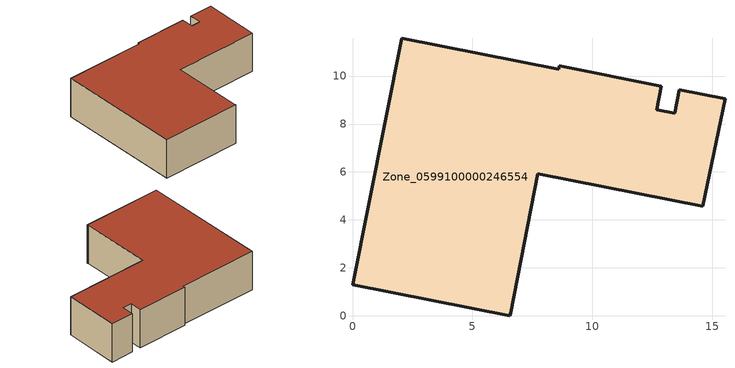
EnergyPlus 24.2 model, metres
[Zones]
Zone_0599100000246554
 floor ground (C_G): 6.59,0.13 6.55,0 0,1.29 2.05,11.58 8.6,10.28 8.62,10.42 12.88,9.58 12.68,8.6 13.44,8.45 13.63,9.43 15.53,9.05 14.6,4.57 7.73,5.93 z0
 wall outside (C_F): 6.55,0 6.59,0.13 7.73,5.93 14.6,4.57 15.53,9.05 13.63,9.43 13.44,8.45 12.68,8.6 12.88,9.58 8.62,10.42 8.6,10.28 2.05,11.58 0,1.29 6.55,0 z0:3.38
 roof outside (C_R): 2.05,11.58 0,1.29 6.55,0 6.59,0.13 7.73,5.93 14.6,4.57 15.53,9.05 13.63,9.43 13.44,8.45 12.68,8.6 12.88,9.58 8.62,10.42 8.6,10.28 z3.38
[BUILDING]
Pand.0599100000246554: North Axis=0; Terrain=City; Loads Convergence Tolerance Value=0.04; Temperature Convergence Tolerance Value=0.4; Solar Distribution=FullExterior; Maximum Number of Warmup Days=25; Minimum Number of Warmup Days=1
[Site:Location]
Rotterdam.The.Hague.AP_ZH_NLD Design_Conditions: Latitude=51.96; Longitude=4.45; Time Zone=1; Elevation=-4.5
[SITE:GROUNDTEMPERATURE:BUILDINGSURFACE]
18, 18, 18, 18, 18, 18, 18, 18, 18, 18, 18, 18
[MATERIAL] Thermal Absorptance=0.9; Solar Absorptance=0.7; Visible Absorptance=0.7
Name | Roughness | Thickness | Conductivity | Density | Specific Heat
G.TI.1975-1991 | MediumSmooth | 0.15 | 0.288461 | 540 | 1210
F.TI.1975-1991 | Rough | 0.3 | 0.230769 | 1920 | 840
R.TI.1975-1991 | MediumRough | 0.2 | 0.153846 | 1500 | 1000
[CONSTRUCTION]
C_G: G.TI.1975-1991
C_F: F.TI.1975-1991
C_R: R.TI.1975-1991
[ZONE]
Zone_0599100000246554: Type=1; Multiplier=1; Ceiling Height=Autocalculate; Volume=Autocalculate; Floor Area=autocalculate; Part of Total Floor Area=Yes
[ZONEINFILTRATION:DESIGNFLOWRATE]
Infil_Zone_0599100000246554: Zone or ZoneList or Space or SpaceList=Zone_0599100000246554; Schedule=AlwaysOn; Design Flow Rate Calculation Method=Flow/Area; Flow Rate per Floor Area=0.003; Constant Term Coefficient=1; Temperature Term Coefficient=0; Velocity Term Coefficient=0; Velocity Squared Term Coefficient=0
[HVACTEMPLATE:ZONE:IDEALLOADSAIRSYSTEM]
Zone_0599100000246554: Maximum Heating Supply Air Temperature=50; Minimum Cooling Supply Air Temperature=13; Maximum Heating Supply Air Humidity Ratio=0.0156; Minimum Cooling Supply Air Humidity Ratio=0.0077; Heating Limit=NoLimit; Cooling Limit=NoLimit; Dehumidification Control Type=ConstantSensibleHeatRatio; Cooling Sensible Heat Ratio=0.7; Dehumidification Setpoint=60; Humidification Control Type=None; Humidification Setpoint=30; Outdoor Air Method=None; Outdoor Air Flow Rate per Person=0.00944; Outdoor Air Flow Rate per Zone Floor Area=0; Outdoor Air Flow Rate per Zone=0; Demand Controlled Ventilation Type=None; Outdoor Air Economizer Type=NoEconomizer; Heat Recovery Type=None; Sensible Heat Recovery Effectiveness=0.7; Latent Heat Recovery Effectiveness=0.65
[ZONECONTROL:THERMOSTAT]
ThermostatControl_Zone_0599100000246554: Zone or ZoneList=Zone_0599100000246554; Control Type Schedule=DualSetpointControlType; Control 1=Thermostat_Zone_0599100000246554; Temperature Difference Between Cutout And Setpoint=0
[THERMOSTATSETPOINT:DUALSETPOINT]
Thermostat_Zone_0599100000246554: Heating Setpoint Temperature Schedule=HeatingSetpoint_Zone_0599100000246554; Cooling Setpoint Temperature Schedule=CoolingSetpoint_Zone_0599100000246554
[SCHEDULE:COMPACT]
HeatingSetpoint_Zone_0599100000246554: Through: 12/31, For: AllDays, Until: 24:00, 21
CoolingSetpoint_Zone_0599100000246554: Through: 12/31, For: AllDays, Until: 24:00, 24
DualSetpointControlType: Through: 12/31, For: AllDays, Until: 24:00, 4
AlwaysOn: Through: 12/31, For: AllDays, Until: 24:00, 1
